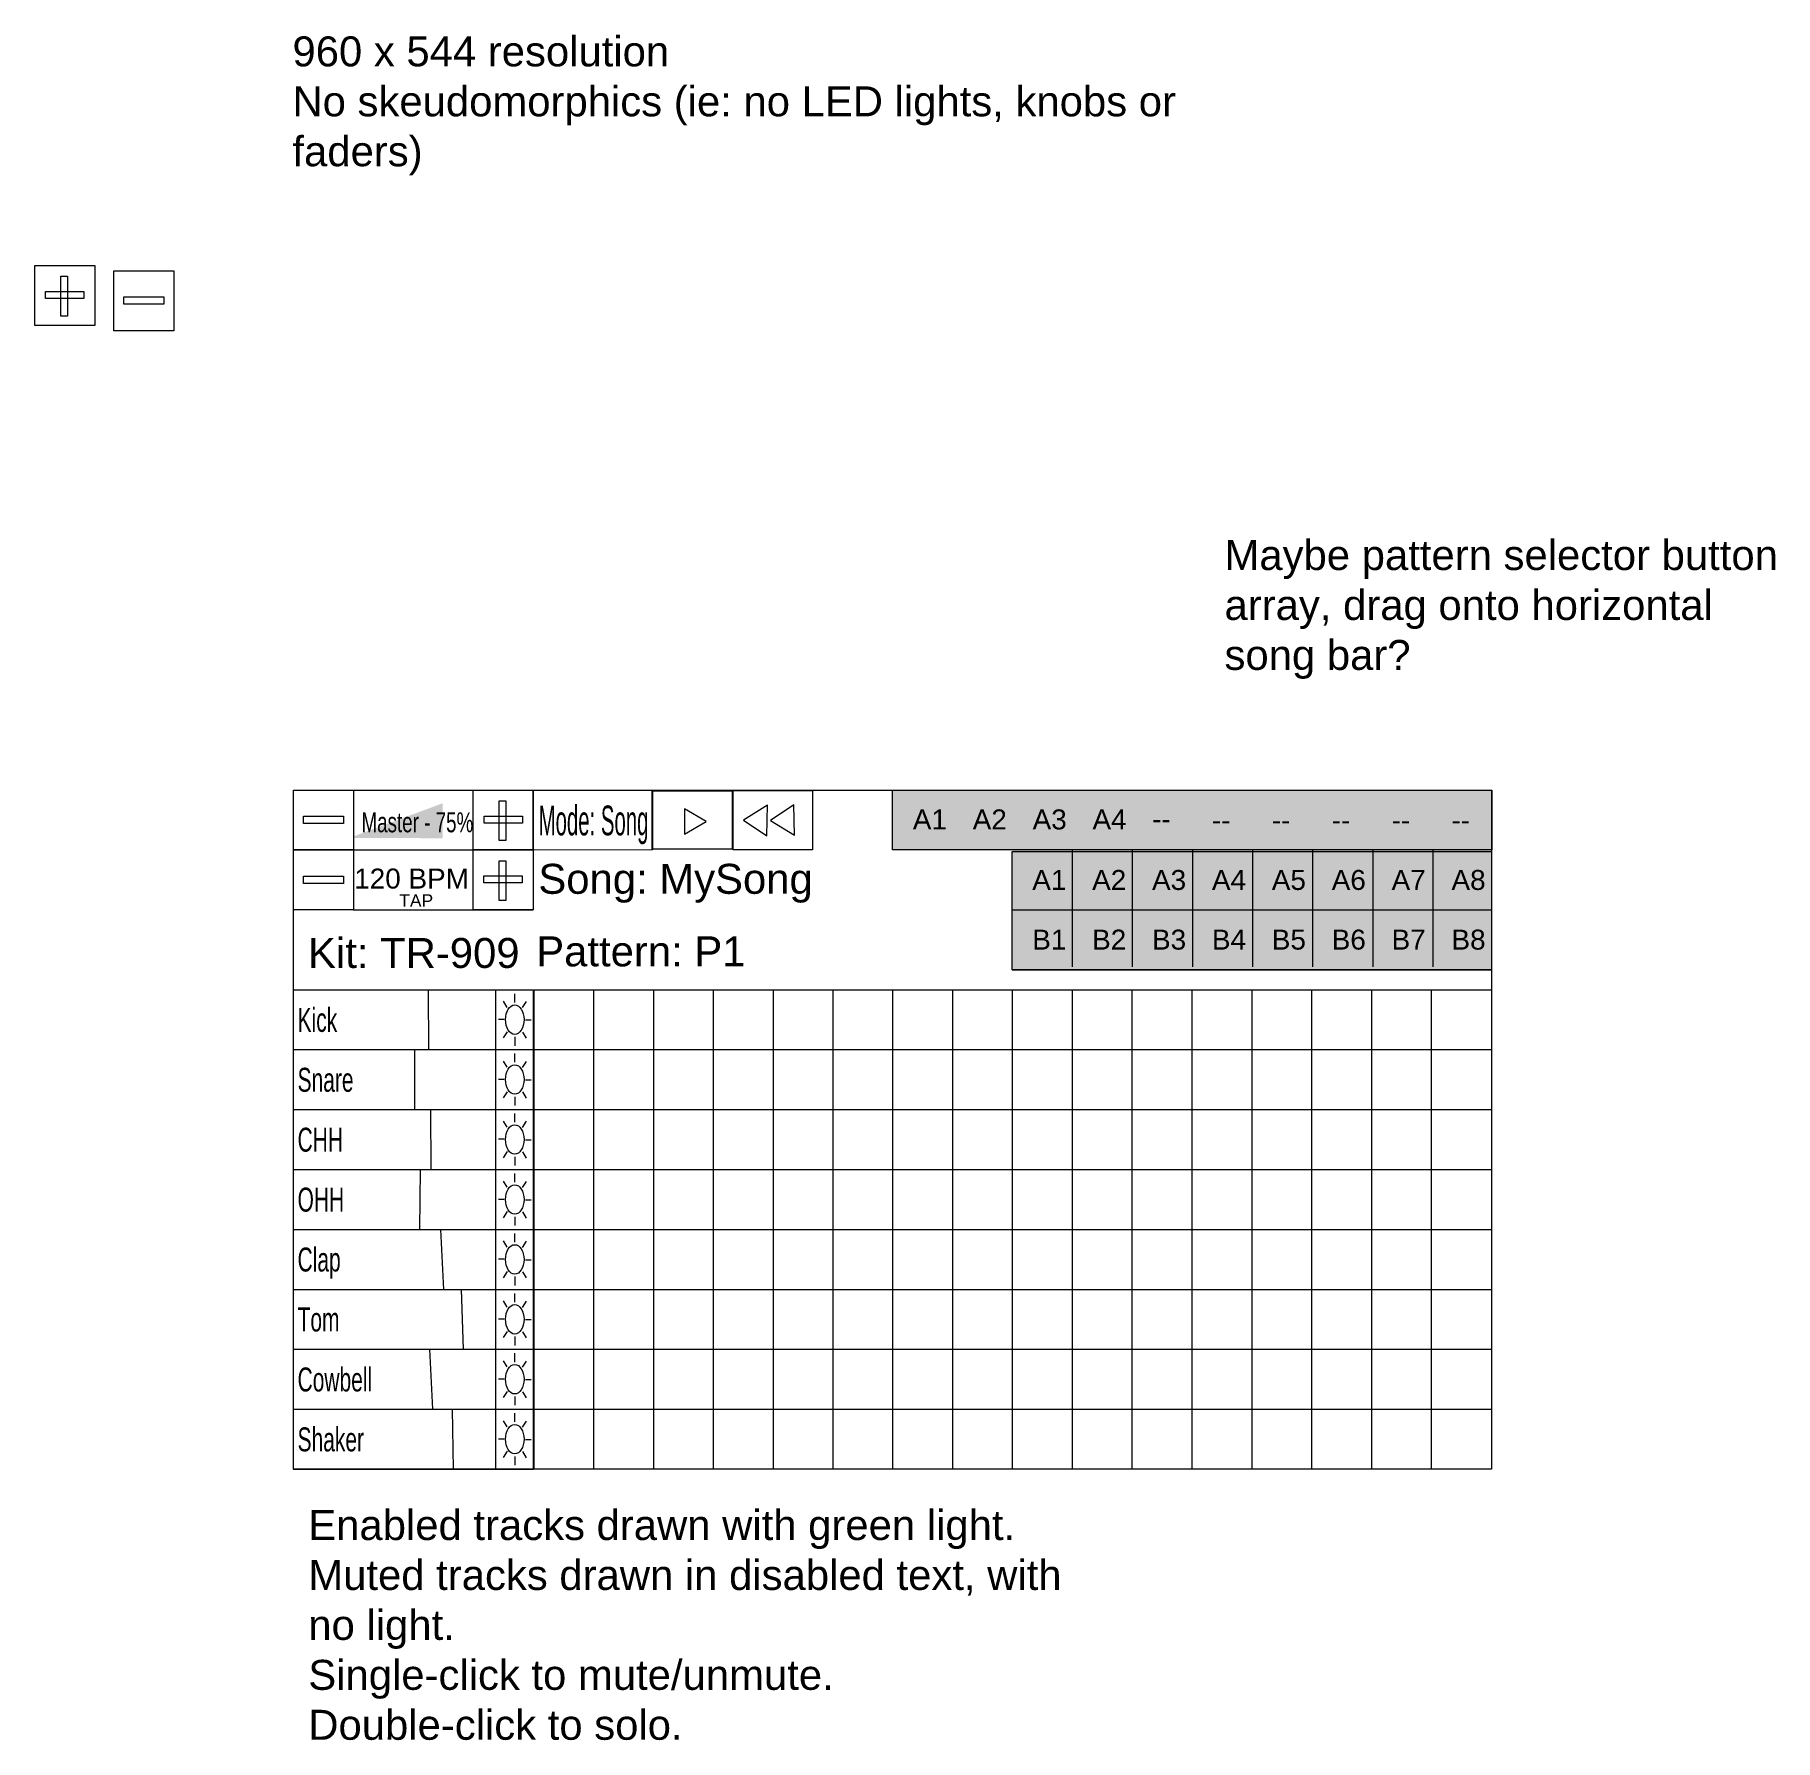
# Model space of a CAD drawing. Header units: millimetres. Extents: x -687 to 707, y -505 to 861.
import ezdxf
from ezdxf.enums import TextEntityAlignment as Align

# ---------------------------------------------------------------- set-up
doc = ezdxf.new("R2010")
doc.units = ezdxf.units.MM
doc.styles.add('DEFAULT', font='arial.ttf')

# ---------------------------------------------------------------- blocks, each defined once
blk = doc.blocks.new('light', base_point=(-227.6, 28.3))
at = {"color": 7, "linetype": 'Continuous', "lineweight": 0}
for p, q in [((-235.6, 36.5), (-239.7, 40.6)), ((-227.4, 39.8), (-227.4, 45.6)), ((-219.3, 36.3), (-215.2, 40.4)), ((-239.1, 28.4), (-244.9, 28.4)), ((-216.1, 28.1), (-210.2, 28.1)), ((-235.8, 20.2), (-239.9, 16.1)), ((-227.7, 16.8), (-227.7, 10.9)), ((-219.5, 20), (-215.4, 15.9))]:
    blk.add_line(p, q, dxfattribs=at)
blk.add_circle((-227.6, 28.3), 9.84, dxfattribs=at)
blk = doc.blocks.new('minusbutton', base_point=(-624, 672))
at = {"color": 7, "linetype": 'Continuous', "lineweight": 0, "flags": 128}
for points in [[(-624, 672), (-576, 672), (-576, 624), (-624, 624)], [(-616, 651.1), (-584, 651.1), (-584, 645.2), (-616, 645.2)]]:
    blk.add_lwpolyline(points, close=True, dxfattribs=at)
blk = doc.blocks.new('plusbutton', base_point=(-880, 528))
at = {"color": 7, "linetype": 'Continuous', "lineweight": 0, "flags": 128}
for points in [[(-880, 528), (-832, 528), (-832, 480), (-880, 480)], [(-859.1, 519.4), (-853.8, 519.4), (-853.8, 487.6), (-859.1, 487.6)], [(-871.3, 507.2), (-840.6, 507.2), (-840.6, 501.6), (-871.3, 501.6)]]:
    blk.add_lwpolyline(points, close=True, dxfattribs=at)

msp = doc.modelspace()

# ---------------------------------------------------------------- linework, layer by layer
at = {"color": 7, "linetype": 'Continuous', "lineweight": 0}
for p, q in [((-432, 208), (-288, 208)), ((-432, 208), (-288, 208)), ((144, 208), (144, 114.3)), ((192.2, 208), (192.2, 114.3)), ((240.4, 208), (240.4, 114.3)), ((288.5, 208), (288.5, 114.3)), ((336.7, 208), (336.7, 114.3)), ((384.9, 208), (384.9, 114.3)), ((433.1, 208), (433.1, 114.3)), ((-432, 160), (-288, 160)), ((96, 160), (480, 160)), ((96, 112), (480, 112)), ((-480.3, 96.1), (-480.3, -288)), ((-480.3, 96.1), (-287.8, 96.1)), ((-372.2, 95.8), (-371.9, 48.1)), ((-317.8, -288), (-317.8, 96.1)), ((-287.8, -288), (-287.8, 96.1)), ((-287.3, 96.1), (480, 96.1)), ((-287.3, -288), (-287.3, 96.1)), ((-239.4, -288), (-239.4, 96.1)), ((-191.4, -288), (-191.4, 96.1)), ((-143.5, -288), (-143.5, 96.1)), ((-95.5, -288), (-95.5, 96.1)), ((-47.6, -288), (-47.6, 96.1)), ((0.4, -288), (0.4, 96.1)), ((48.4, -288), (48.4, 96.1)), ((96.3, -288), (96.3, 96.1)), ((144.3, -288), (144.3, 96.1)), ((192.2, -288), (192.2, 96.1)), ((240.2, -288), (240.2, 96.1)), ((288.2, -288), (288.2, 96.1)), ((336.1, -288), (336.1, 96.1)), ((384.1, -288), (384.1, 96.1)), ((432, -288), (432, 96.1)), ((480, 96.1), (480, -288)), ((-480.3, 48.1), (-287.8, 48.1)), ((-383, 48.1), (-383, 0)), ((-287.3, 48.1), (480, 48.1)), ((-480.3, 0), (-287.8, 0)), ((-370.3, 0), (-369.9, -48)), ((-287.3, 0.1), (480, 0.1)), ((-480.3, -48), (-287.8, -48)), ((-378.6, -48), (-379, -96)), ((-287.3, -48), (480, -48)), ((-480.3, -96), (-287.8, -96)), ((-362.3, -96), (-359.9, -144)), ((-287.3, -96), (480, -96)), ((-480.3, -144), (-287.8, -144)), ((-345.6, -144), (-344, -192)), ((-287.3, -144), (480, -144)), ((-480.3, -192), (-287.8, -192)), ((-371.1, -192), (-368.7, -240)), ((-287.3, -192), (480, -192)), ((-480.3, -240), (-287.8, -240)), ((-352.8, -240), (-352, -288)), ((-287.3, -240), (480, -240)), ((-480.3, -288), (-287.8, -288)), ((480, -288), (-287.3, -288))]:
    msp.add_line(p, q, dxfattribs=at)
at = {"color": 7, "linetype": 'Continuous', "lineweight": 0, "flags": 128}
for points in [[(-480, 256), (480, 256), (480, -288), (-480, -288)], [(-287.9, 255.7), (-192.4, 255.8), (-192.4, 208), (-287.9, 207.9)], [(-192.6, 255.5), (-128.4, 255.5), (-128.4, 208.6), (-192.6, 208.6)], [(-127.8, 255.6), (-64, 255.6), (-64, 208), (-127.8, 208)], [(-0.1, 256), (480.3, 256), (480.3, 208), (-0.1, 208)], [(-166.8, 241), (-166.8, 220.7), (-149.3, 230.9)], [(-100.3, 243.9), (-119.5, 232), (-100.7, 219.3)], [(-79.1, 244.3), (-97.7, 231.6), (-78.6, 219.9)], [(96, 206.9), (480, 206.9), (480, 112), (96, 112)]]:
    msp.add_lwpolyline(points, close=True, dxfattribs=at)
at = {"color": 94, "linetype": 'Continuous', "lineweight": 0}
msp.add_solid([(-0.1, 256), (-0.1, 208), (479.9, 256), (479.9, 208)], dxfattribs=at)
at = {"color": 92, "linetype": 'Continuous', "lineweight": 0}
msp.add_solid([(-432.4, 218.7), (-432.1, 217.7), (-360.4, 245.5), (-360.6, 217.4)], dxfattribs=at)
at = {"color": 46, "linetype": 'Continuous', "lineweight": 0}
msp.add_solid([(96, 208), (96, 112), (480, 208), (480, 112)], dxfattribs=at)

# ---------------------------------------------------------------- block references
at = {"color": 7, "linetype": 'Continuous', "lineweight": 0}
for name, p in [('plusbutton', (-687.4, 676.2)), ('minusbutton', (-624, 672)), ('minusbutton', (-480, 256)), ('plusbutton', (-336, 256)), ('minusbutton', (-480, 208)), ('plusbutton', (-336.1, 208))]:
    msp.add_blockref(name, p, dxfattribs=at)
for p, xscale, yscale in [((-302.7, 72.1), 0.7520383696646604, 1.200332187298045), ((-302.7, 24.1), 0.7520383696682984, 1.200332187290769), ((-302.7, -23.9), 0.7520383696646604, 1.200332187287131), ((-302.7, -72), 0.7520383696646604, 1.200332187294407), ((-302.7, -120), 0.7520383696682984, 1.200332187294407), ((-302.7, -168), 0.7520383696646604, 1.200332187294407), ((-302.7, -216), 0.7520383696646604, 1.200332187287131), ((-302.7, -264), 0.7520383696682984, 1.200332187298045)]:
    msp.add_blockref('light', p, dxfattribs=dict(at, xscale=xscale, yscale=yscale))

# ---------------------------------------------------------------- texts
at = {"color": 7, "linetype": 'Continuous', "lineweight": 0, "style": 'DEFAULT'}
for s, height, width, p in [('Master - 75%', 16, 0.674127, (-425.6, 222.2)), ('Kick', 19.21, 0.626525, (-476.8, 62.3)), ('Snare', 19.21, 0.626525, (-476.8, 14.3)), ('CHH', 19.21, 0.626525, (-476.8, -33.7)), ('OHH', 19.21, 0.626525, (-476.8, -81.7)), ('Clap', 19.21, 0.626525, (-476.8, -129.7)), ('Tom', 19.21, 0.626525, (-476.8, -177.7)), ('Cowbell', 19.21, 0.626525, (-476.8, -225.8)), ('Shaker', 19.21, 0.626525, (-476.8, -273.8))]:
    msp.add_text(s, height=height, dxfattribs=dict(at, width=width)).set_placement(p)
at = {"color": 7, "linetype": 'Continuous', "lineweight": 0, "style": 'DEFAULT', "width": 0.489069}
msp.add_text('Mode: Song', height=23.89, dxfattribs=at).set_placement((-283.6, 243.6), align=Align.TOP_LEFT)
at = {"color": 7, "linetype": 'Continuous', "lineweight": 0, "style": 'DEFAULT'}
for s, height, p in [('A1', 16, (16.3, 224.5)), ('A2', 16, (64.3, 224.5)), ('A3', 16, (112.3, 224.5)), ('A4', 16, (160.3, 224.5)), ('--', 16, (208.1, 225)), ('--', 16, (256, 224)), ('--', 16, (304, 224)), ('--', 16, (352, 224)), ('--', 16, (400, 224)), ('--', 16, (448, 224)), ('Song: MySong', 24, (-283.8, 172.9)), ('120 BPM', 16, (-431.4, 177.1)), ('A1', 16, (112, 176)), ('A2', 16, (160, 176)), ('A3', 16, (208, 176)), ('A4', 16, (256, 176)), ('A5', 16, (304, 176)), ('A6', 16, (352, 176)), ('A7', 16, (400, 176)), ('A8', 16, (448, 176)), ('TAP', 10, (-395.3, 162.5)), ('B1', 16, (112, 128.2)), ('B2', 16, (160, 128.2)), ('B3', 16, (208, 128.2)), ('B4', 16, (256, 128.2)), ('B5', 16, (304, 128.2)), ('B6', 16, (352, 128.2)), ('B7', 16, (400, 128.2)), ('B8', 16, (448, 128.2)), ('Kit: TR-909', 24, (-468.4, 113.5)), ('Pattern: P1', 24, (-285.5, 114.8))]:
    msp.add_text(s, height=height, dxfattribs=at).set_placement(p)
at = {"color": 94, "linetype": 'Continuous', "lineweight": 0, "style": 'DEFAULT'}
msp.add_text('--', height=16, dxfattribs=at).set_placement((304, 224))
at = {"color": 7, "linetype": 'Continuous', "lineweight": 0, "char_height": 24, "attachment_point": 1, "style": 'DEFAULT'}
for s, insert, width in [('960 x 544 resolution\\PNo skeudomorphics (ie: no LED lights, knobs or faders)', (-480.9, 859.8), 736.6), ('Maybe pattern selector button array, drag onto horizontal song bar?', (266.1, 456.3), 444.5), ('Enabled tracks drawn with green light.\\PMuted tracks drawn in disabled text, with no light.\\PSingle-click to mute/unmute.\\PDouble-click to solo.', (-468.2, -320.8), 607.483)]:
    msp.add_mtext(s, dxfattribs=dict(at, insert=insert, width=width))

doc.saveas('drawing.dxf')
